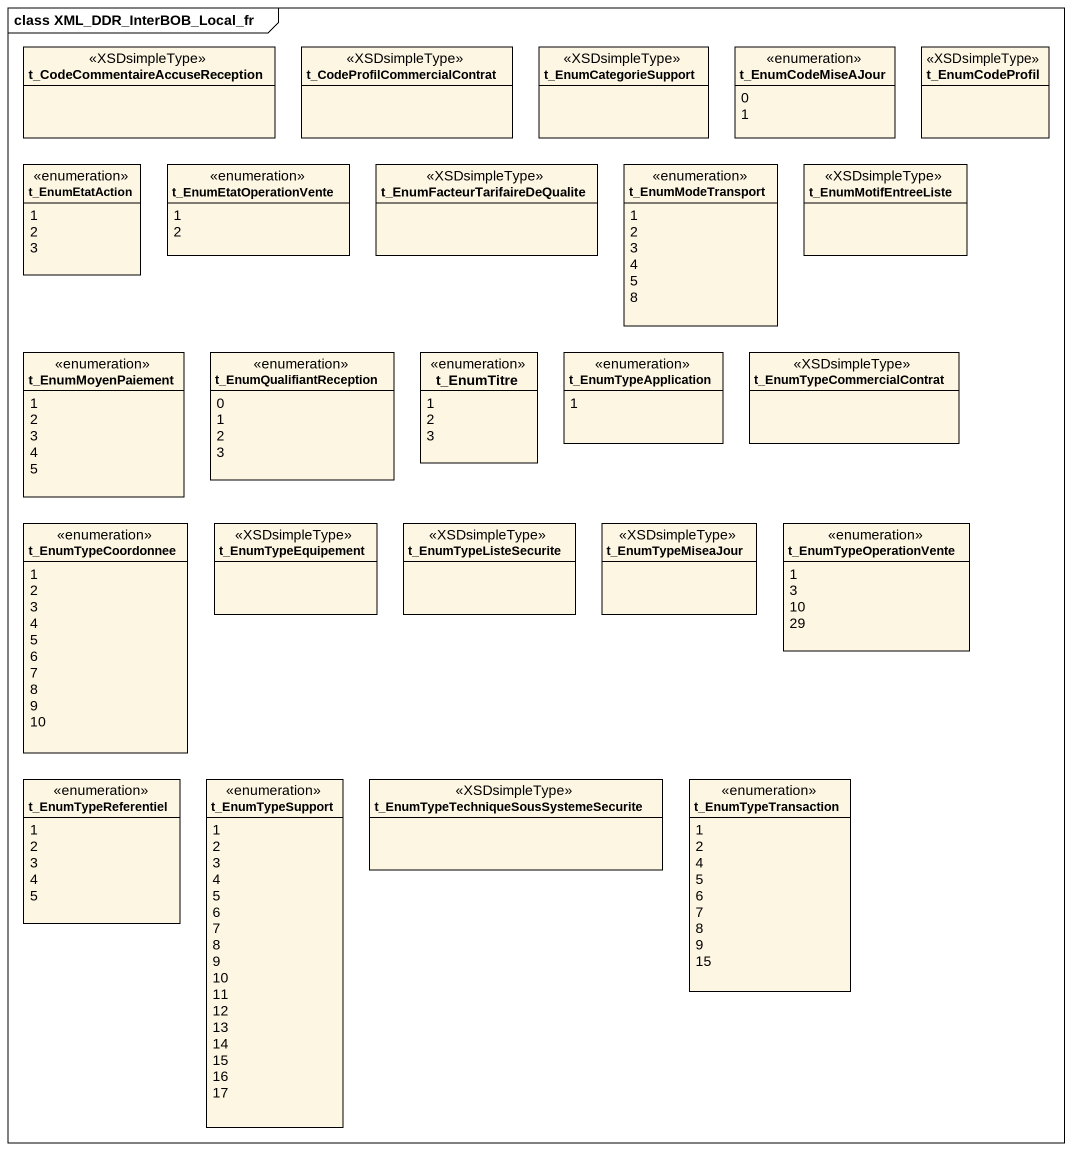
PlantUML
@startuml
mainframe class XML_DDR_InterBOB_Local_fr
hide circle
hide empty members
class "t_CodeCommentaireAccuseReception" as t_CodeCommentaireAccuseRecep <<XSDsimpleType>>
class "t_CodeProfilCommercialContrat" as t_CodeProfilCommercialContra <<XSDsimpleType>>
class t_EnumCategorieSupport <<XSDsimpleType>>
enum t_EnumCodeMiseAJour {
  0
  1
}
class t_EnumCodeProfil <<XSDsimpleType>>
enum t_EnumEtatAction {
  1
  2
  3
}
enum t_EnumEtatOperationVente {
  1
  2
}
class "t_EnumFacteurTarifaireDeQualite" as t_EnumFacteurTarifaireDeQual <<XSDsimpleType>>
enum t_EnumModeTransport {
  1
  2
  3
  4
  5
  8
}
class t_EnumMotifEntreeListe <<XSDsimpleType>>
enum t_EnumMoyenPaiement {
  1
  2
  3
  4
  5
}
enum t_EnumQualifiantReception {
  0
  1
  2
  3
}
enum t_EnumTitre {
  1
  2
  3
}
enum t_EnumTypeApplication {
  1
}
class t_EnumTypeCommercialContrat <<XSDsimpleType>>
enum t_EnumTypeCoordonnee {
  1
  2
  3
  4
  5
  6
  7
  8
  9
  10
}
class t_EnumTypeEquipement <<XSDsimpleType>>
class t_EnumTypeListeSecurite <<XSDsimpleType>>
class t_EnumTypeMiseaJour <<XSDsimpleType>>
enum t_EnumTypeOperationVente {
  1
  3
  10
  29
}
enum t_EnumTypeReferentiel {
  1
  2
  3
  4
  5
}
enum t_EnumTypeSupport {
  1
  2
  3
  4
  5
  6
  7
  8
  9
  10
  11
  12
  13
  14
  15
  16
  17
}
class "t_EnumTypeTechniqueSousSystemeSecurite" as t_EnumTypeTechniqueSousSyste <<XSDsimpleType>>
enum t_EnumTypeTransaction {
  1
  2
  4
  5
  6
  7
  8
  9
  15
}
@enduml
